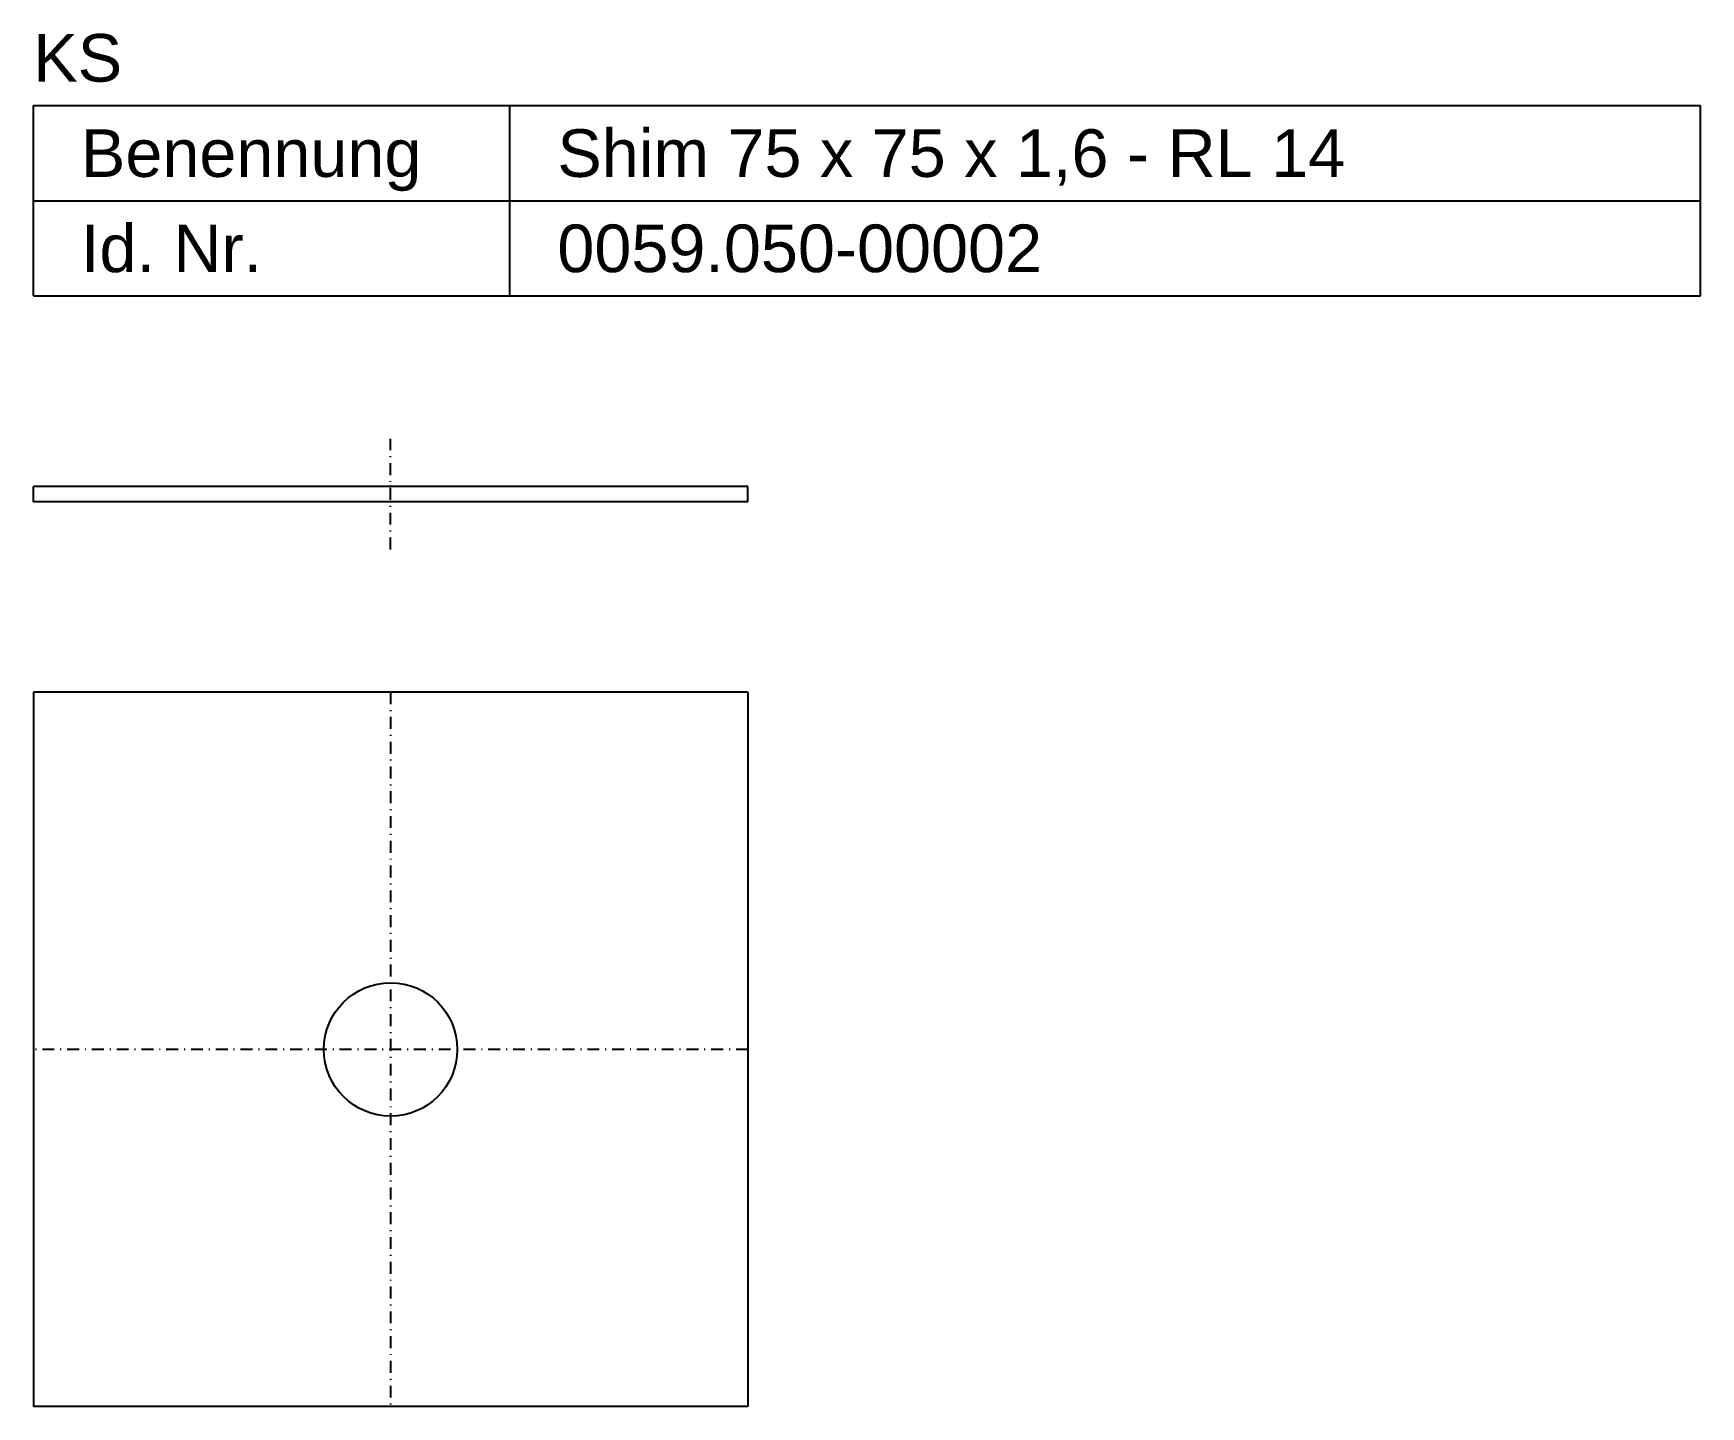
# Model space of a CAD drawing. Header units: millimetres. Extents: x 3 to 178, y 127 to 271.
import ezdxf

# ---------------------------------------------------------------- set-up
doc = ezdxf.new("R2010")
doc.units = ezdxf.units.MM
doc.header["$LTSCALE"] = 5
doc.linetypes.add('STRICHPUNKT2', pattern=[0.5, 0.25, -0.125, 0, -0.125])
doc.layers.add('HALFEN', color=2, linetype='CONTINUOUS')
doc.styles.add('ARIAL50', font='ARIAL.TTF', dxfattribs={"height": 5})

msp = doc.modelspace()

# ---------------------------------------------------------------- linework, layer by layer
at = {"layer": 'HALFEN'}
for p, q in [((3.38, 263.2), (178.38, 263.2)), ((3.38, 243.2), (3.38, 263.2)), ((53.38, 243.2), (53.38, 263.2)), ((178.38, 243.2), (178.38, 263.2)), ((3.38, 253.2), (178.38, 253.2)), ((3.38, 243.2), (178.38, 243.2)), ((78.38, 223.2), (3.38, 223.2)), ((3.38, 221.6), (3.38, 223.2)), ((78.38, 221.6), (78.38, 223.2)), ((78.38, 221.6), (3.38, 221.6)), ((78.38, 201.6), (3.38, 201.6)), ((3.38, 201.6), (3.38, 126.6)), ((78.38, 201.6), (78.38, 126.6)), ((78.38, 126.6), (3.38, 126.6))]:
    msp.add_line(p, q, dxfattribs=at)
at = {"layer": 'HALFEN', "color": 1, "linetype": 'STRICHPUNKT2'}
for p, q in [((40.88, 216.6), (40.88, 228.2)), ((40.88, 201.6), (40.88, 126.6)), ((78.38, 164.1), (3.38, 164.1))]:
    msp.add_line(p, q, dxfattribs=at)
at = {"layer": 'HALFEN'}
msp.add_circle((40.88, 164.1), 7, dxfattribs=at)

# ---------------------------------------------------------------- texts
at = {"layer": 'HALFEN', "style": 'ARIAL50'}
for s, p in [('KS', (3.38, 265.7)), ('Shim 75 x 75 x 1,6 - RL 14 ', (58.38, 255.7)), ('Benennung', (8.38, 255.7)), ('Id. Nr.', (8.38, 245.7)), ('0059.050-00002', (58.38, 245.7))]:
    msp.add_text(s, height=5, dxfattribs=at).set_placement(p)

doc.saveas('drawing.dxf')
